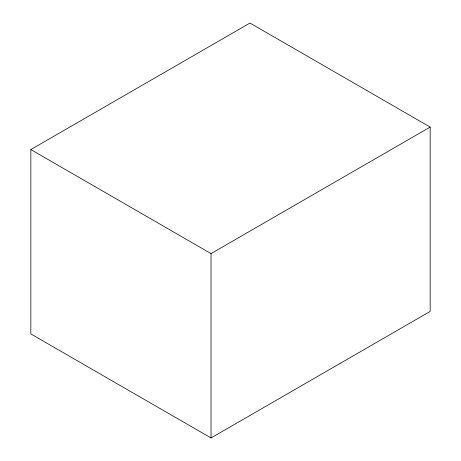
<?xml version="1.0" encoding="UTF-8"?>
<svg xmlns="http://www.w3.org/2000/svg" width="461" height="461" viewBox="0 0 461 461"><rect width="100%" height="100%" fill="white"/><g stroke="black" fill="none" stroke-linecap="round" stroke-linejoin="round"><path stroke-width="0.69" d="M30.835 149.566L249.971 23.05L430.165 127.086L430.165 311.434L211.029 437.95L30.835 333.914L30.835 149.566L211.029 253.602L430.165 127.086M211.029 253.602L211.029 437.95"/></g></svg>
